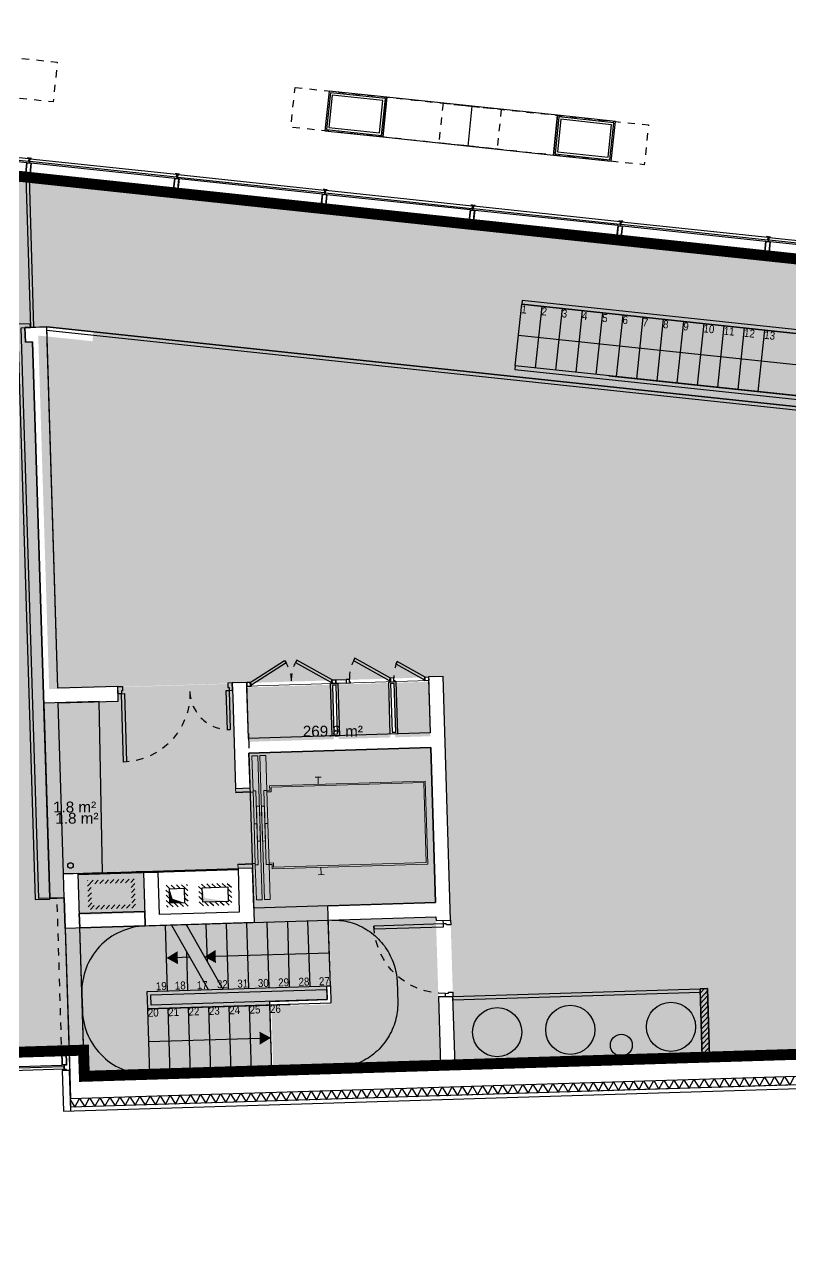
# Model space of a CAD drawing. Header units: metres. Extents: x 603172.4 to 603269.3, y 133210.7 to 133267.1.
# Drawn here: x 603245.03 to 603255.56, y 133247.91 to 133264.8 of the extents above; entities that cross this region are included whole.
import ezdxf
from ezdxf.enums import TextEntityAlignment as Align

# ---------------------------------------------------------------- set-up
doc = ezdxf.new("R2010")
doc.units = ezdxf.units.M
for name, pattern in [('AXES', [2, 1.25, -0.25, 0.25, -0.25]), ('DGN Style 1', [0.0601, 0.0001, -0.06]), ('DGN Style 2', [0.1, 0.06, -0.04]), ('DGN Style 4', [0.1601, 0.08, -0.04, 0.0001, -0.04])]:
    doc.linetypes.add(name, pattern=pattern)
for name, color, linetype in [('GEX_BAT_Archi', 251, 'Continuous'), ('GEX_EDS_sdp_2-tremie_su', 7, 'Continuous'), ('GEX_EDS_sdp_7-lt_su', 7, 'Continuous')]:
    doc.layers.add(name, color=color, linetype=linetype)
for name, color, linetype, true_color in [('GEX_EDS_sdp_1-bureau', 1, 'AXES', 0xff0000), ('GEX_EDS_sdp_2-tremie', 7, 'Continuous', 0xffff7f), ('GEX_EDS_sdp_7-lt', 150, 'Continuous', 0x007fff), ('GEX_EDS_su_circ_gene', 7, 'Continuous', 0x33cc00), ('GEX_EDS_su_loc_social', 7, 'Continuous', 0xf89ba1), ('GEX_EDS_su_ltp', 7, 'Continuous', 0x7e87d7)]:
    doc.layers.add(name, color=color, linetype=linetype, true_color=true_color)
doc.styles.add('Style-isocp', font='isocp.shx')
doc.styles.add('SURF', font='swissl.ttf')

# ---------------------------------------------------------------- blocks, each defined once
blk = doc.blocks.new('CBP_SHG_ASC_MC')
at = {"layer": 'GEX_BAT_Archi', "linetype": 'Continuous', "lineweight": 0}
for p, q in [((0.04, 0.39), (0.04, -0.11)), ((0.12, 0.39), (0.04, 0.39)), ((0.12, -0.515), (0.12, 0.39)), ((0.15, 0.39), (0.15, -0.515)), ((0.23, 0.39), (0.15, 0.39)), ((0.23, -0.09), (0.23, 0.39)), ((0.9, 0.07), (0.98, 0.07)), ((0.94, 0.07), (0.94, -0.03)), ((0.04, -0.11), (0, -0.11)), ((0.23, -0.09), (0.27, -0.09)), ((0.29, -0.11), (0.23, -0.11)), ((0.27, -0.03), (2.41, -0.03)), ((0.27, -0.09), (0.27, -0.03)), ((0.29, -0.05), (2.39, -0.05)), ((0.29, -0.11), (0.29, -0.05)), ((2.39, -1.15), (2.39, -0.05)), ((2.41, -1.17), (2.41, -0.03)), ((0.12, -0.575), (0.12, -1.59)), ((0.15, -1.59), (0.15, -0.575)), ((0.04, -1.09), (0, -1.09)), ((0.04, -1.59), (0.04, -1.11)), ((0.29, -1.09), (0.23, -1.09)), ((0.23, -1.11), (0.23, -1.59)), ((0.23, -1.11), (0.27, -1.11)), ((0.27, -1.11), (0.27, -1.17)), ((0.27, -1.17), (2.41, -1.17)), ((0.29, -1.09), (0.29, -1.15)), ((0.29, -1.15), (2.39, -1.15)), ((0.94, -1.27), (0.94, -1.17)), ((0.9, -1.27), (0.98, -1.27)), ((0.12, -1.59), (0.04, -1.59)), ((0.23, -1.59), (0.15, -1.59))]:
    blk.add_line(p, q, dxfattribs=at)
at = {"layer": 'GEX_BAT_Archi', "linetype": 'Continuous', "lineweight": 0, "flags": 128}
for points in [[(0.08, -0.09), (0.04, -0.09), (0.04, -0.545), (0.08, -0.545), (0.08, -0.09)], [(0.23, -0.545), (0.19, -0.545), (0.19, -0.09), (0.23, -0.09), (0.23, -0.545)], [(0.08, -0.305), (0.12, -0.305), (0.12, -0.785), (0.08, -0.785), (0.08, -0.305)], [(0.15, -0.785), (0.19, -0.785), (0.19, -0.305), (0.15, -0.305), (0.15, -0.785)], [(0.08, -1.11), (0.04, -1.11), (0.04, -0.545), (0.08, -0.545), (0.08, -1.11)], [(0.23, -0.545), (0.19, -0.545), (0.19, -1.11), (0.23, -1.11), (0.23, -0.545)]]:
    blk.add_lwpolyline(points, close=True, dxfattribs=at)
blk = doc.blocks.new('CBP_SHG_FAC_mur rideau_S_1')
at = {"layer": 'GEX_BAT_Archi', "ltscale": 120}
for p, q in [((0.07, 0), (-2.025, 0)), ((0.07, -0.2), (-2.025, -0.2))]:
    blk.add_line(p, q, dxfattribs=at)
at = {"layer": 'GEX_BAT_Archi', "linetype": 'Continuous'}
blk.add_line((0.106, -0.262), (0.095, -0.262), dxfattribs=at)
at = {"layer": 'GEX_BAT_Archi', "linetype": 'DGN Style 4'}
blk.add_line((0.1, -0.258), (0.1, -0.2), dxfattribs=at)
at = {"layer": 'GEX_BAT_Archi', "ltscale": 120, "flags": 128}
for points in [[(0.13, 0), (0.13, -0.2), (0.07, -0.2), (0.07, 0), (0.13, 0)], [(0.125, -0.005), (0.125, -0.195), (0.075, -0.195), (0.075, -0.005), (0.125, -0.005)]]:
    blk.add_lwpolyline(points, close=True, dxfattribs=at)
at = {"layer": 'GEX_BAT_Archi', "linetype": 'Continuous', "flags": 128}
blk.add_lwpolyline([(-2.045, -0.215), (0.09, -0.215), (0.09, -0.255), (-2.045, -0.255), (-2.045, -0.215)], close=True, dxfattribs=at)
at = {"layer": 'GEX_BAT_Archi', "flags": 128}
blk.add_lwpolyline([(0.095, -0.26), (0.095, -0.258), (0.106, -0.258), (0.106, -0.26), (0.106, -0.262), (0.108, -0.262), (0.128, -0.262), (0.128, -0.26), (0.108, -0.26), (0.108, -0.258), (0.108, -0.256), (0.092, -0.256), (0.092, -0.258), (0.092, -0.26), (0.072, -0.26), (0.072, -0.262), (0.092, -0.262), (0.095, -0.262), (0.095, -0.26)], close=True, dxfattribs=at)
blk = doc.blocks.new('CBP_SHG_FAC_mur rideau_N')
at = {"layer": 'GEX_BAT_Archi', "linetype": 'Continuous'}
for p, q in [((-0.005, 0.262), (0.005, 0.262)), ((2.034, 0.255), (2.034, 0.215))]:
    blk.add_line(p, q, dxfattribs=at)
at = {"layer": 'GEX_BAT_Archi', "linetype": 'DGN Style 4'}
blk.add_line((0, 0.258), (0, 0.2), dxfattribs=at)
at = {"layer": 'GEX_BAT_Archi', "ltscale": 120}
for p, q in [((0.03, 0.2), (2.014, 0.2)), ((0.03, 0), (2.014, 0))]:
    blk.add_line(p, q, dxfattribs=at)
at = {"layer": 'GEX_BAT_Archi', "ltscale": 120, "flags": 128}
for points in [[(-0.03, 0), (-0.03, 0.2), (0.03, 0.2), (0.03, 0), (-0.03, 0)], [(-0.025, 0.005), (-0.025, 0.195), (0.025, 0.195), (0.025, 0.005), (-0.025, 0.005)]]:
    blk.add_lwpolyline(points, close=True, dxfattribs=at)
at = {"layer": 'GEX_BAT_Archi', "flags": 128}
blk.add_lwpolyline([(0.005, 0.26), (0.005, 0.258), (-0.005, 0.258), (-0.005, 0.26), (-0.005, 0.262), (-0.008, 0.262), (-0.028, 0.262), (-0.028, 0.26), (-0.008, 0.26), (-0.008, 0.258), (-0.008, 0.256), (0.008, 0.256), (0.008, 0.258), (0.008, 0.26), (0.028, 0.26), (0.028, 0.262), (0.008, 0.262), (0.005, 0.262), (0.005, 0.26)], close=True, dxfattribs=at)
at = {"layer": 'GEX_BAT_Archi', "linetype": 'Continuous', "flags": 128}
blk.add_lwpolyline([(2.034, 0.215), (0.01, 0.215), (0.01, 0.255), (2.034, 0.255), (2.034, 0.215)], close=True, dxfattribs=at)
blk = doc.blocks.new('CBP_SHG_POR_140')
at = {"layer": 'GEX_BAT_Archi', "extrusion": (0, 0, -1), "flags": 128}
for points in [[(-0.048, 1.012), (-0.048, 0.072), (-0.088, 0.072), (-0.088, 1.012), (-0.048, 1.012)], [(-1.528, 0.072), (-1.528, 0.612), (-1.488, 0.612), (-1.488, 0.072), (-1.528, 0.072)], [(-0.063, 0.032), (-0.048, 0.032), (-0.048, 0.072), (0, 0.072), (0, -0.028), (-0.063, -0.028), (-0.063, 0.032)], [(-1.513, 0.032), (-1.528, 0.032), (-1.528, 0.072), (-1.575, 0.072), (-1.575, -0.028), (-1.513, -0.028), (-1.513, 0.032)]]:
    blk.add_lwpolyline(points, close=True, dxfattribs=at)
at = {"layer": 'GEX_BAT_Archi', "linetype": 'DGN Style 2'}
blk.add_arc((0.048, 0.072), 0.94, 0, 90, dxfattribs=at)
at = {"layer": 'GEX_BAT_Archi', "linetype": 'DGN Style 2', "extrusion": (0, 0, -1)}
blk.add_arc((-1.528, 0.072), 0.54, 360, 90, dxfattribs=at)
blk = doc.blocks.new('CBP_SHG_POR_90')
at = {"layer": 'GEX_BAT_Archi', "extrusion": (0, 0, -1), "flags": 128}
for points in [[(-0.048, 0.05), (-0.048, 1.005), (-0.088, 1.005), (-0.088, 0.05), (-0.048, 0.05)], [(-0.063, 0.01), (-0.048, 0.01), (-0.048, 0.05), (0, 0.05), (0, -0.05), (-0.063, -0.05), (-0.063, 0.01)], [(-1.003, 0.05), (-1.003, 0.01), (-0.988, 0.01), (-0.988, -0.05), (-1.05, -0.05), (-1.05, 0.05), (-1.003, 0.05)]]:
    blk.add_lwpolyline(points, close=True, dxfattribs=at)
at = {"layer": 'GEX_BAT_Archi', "linetype": 'DGN Style 2'}
blk.add_arc((0.048, 0.05), 0.955, 0, 90, dxfattribs=at)

msp = doc.modelspace()

# ---------------------------------------------------------------- hatches: boundary and pattern name
at = {"layer": 'GEX_BAT_Archi'}
h = msp.add_hatch(dxfattribs=at)
h.set_pattern_fill('HATCH', color=256, style=0, pattern_type=2)
h.set_pattern_definition([(46.765, (603246.165355, 133252.73722), (-0.0364276, 0.0342495), [])])
h.paths.add_polyline_path([(603245.905, 133252.64), (603246.555, 133252.66), (603246.543, 133253.06), (603245.893, 133253.04)])
h.paths.add_polyline_path([(603245.954, 133252.692), (603245.944, 133252.992), (603246.494, 133253.009), (603246.503, 133252.709)], flags=16)
h = msp.add_hatch(dxfattribs=at)
h.set_pattern_fill('HATCH', color=256, style=0, pattern_type=2)
h.set_pattern_definition([(136.765, (603246.358143, 133253.141463), (-0.0342495, -0.0364276), [])])
h.paths.add_polyline_path([(603246.98, 133252.673), (603246.97, 133252.973), (603247.27, 133252.983), (603247.28, 133252.683)])
h.paths.add_polyline_path([(603247.028, 133252.725), (603247.228, 133252.731), (603247.222, 133252.931), (603247.022, 133252.925)], flags=16)
h = msp.add_hatch(dxfattribs=at)
h.set_pattern_fill('HATCH', color=256, style=0, pattern_type=2)
h.set_pattern_definition([(136.765, (603247.14871, 133253.14637), (-0.0342495, -0.0364276), [])])
h.paths.add_polyline_path([(603247.43, 133252.687), (603247.421, 133252.987), (603247.871, 133253.001), (603247.88, 133252.701)])
h.paths.add_polyline_path([(603247.479, 133252.739), (603247.828, 133252.75), (603247.822, 133252.95), (603247.472, 133252.939)], flags=16)
at = {"layer": 'GEX_BAT_Archi', "linetype": 'Continuous'}
h = msp.add_hatch(dxfattribs=at)
h.set_pattern_fill('HATCH', color=256, style=0, pattern_type=2)
h.set_pattern_definition([(46.765, (603254.41344, 133251.151165), (-0.0364276, 0.0342495), [])])
h.paths.add_polyline_path([(603254.347, 133250.612), (603254.447, 133250.615), (603254.418, 133251.554), (603254.318, 133251.551), (603254.319, 133251.501), (603254.319, 133251.501)])
at = {"layer": 'GEX_EDS_sdp_2-tremie'}
h = msp.add_hatch(color=256, dxfattribs=at)
edge = h.paths.add_edge_path()
edge.add_line((603265.703, 133250.959), (603261.362, 133260.941))
edge.add_line((603261.362, 133260.941), (603261.314, 133260.977))
edge.add_line((603261.314, 133260.977), (603231.017, 133264.195))
edge.add_line((603231.017, 133264.195), (603226.982, 133250.126))
edge.add_line((603226.982, 133250.126), (603233.573, 133250.33))
edge.add_line((603233.573, 133250.33), (603233.592, 133250.075))
edge.add_arc((603235.327, 133250.138), 1.737, 182.0932, 361.4429)
edge.add_line((603237.063, 133250.182), (603237.066, 133250.439))
edge.add_line((603237.066, 133250.439), (603245.84, 133250.707))
edge.add_line((603245.84, 133250.707), (603245.851, 133250.348))
edge.add_line((603245.851, 133250.348), (603248.43, 133250.427))
edge.add_line((603248.43, 133250.427), (603248.4, 133251.377))
edge.add_line((603248.4, 133251.377), (603249.19, 133251.401))
edge.add_line((603249.19, 133251.401), (603249.184, 133251.591))
edge.add_line((603249.184, 133251.591), (603249.234, 133251.592))
edge.add_line((603249.234, 133251.592), (603249.2, 133252.692))
edge.add_line((603249.2, 133252.692), (603250.679, 133252.737))
edge.add_line((603250.679, 133252.737), (603250.614, 133254.866))
edge.add_line((603250.614, 133254.866), (603248.115, 133254.789))
edge.add_line((603248.115, 133254.789), (603248.187, 133252.461))
edge.add_line((603248.187, 133252.461), (603245.588, 133252.381))
edge.add_line((603245.588, 133252.381), (603245.575, 133252.8))
edge.add_line((603245.575, 133252.8), (603245.375, 133252.794))
edge.add_line((603245.375, 133252.794), (603245.14, 133260.439))
edge.add_line((603245.14, 133260.439), (603245.04, 133260.436))
edge.add_line((603245.04, 133260.436), (603245.033, 133260.636))
edge.add_line((603245.033, 133260.636), (603245.333, 133260.645))
edge.add_line((603245.333, 133260.645), (603259.289, 133259.163))
edge.add_line((603259.289, 133259.163), (603259.305, 133259.312))
edge.add_line((603259.305, 133259.312), (603259.354, 133259.307))
edge.add_line((603259.354, 133259.307), (603259.449, 133260.202))
edge.add_line((603259.449, 133260.202), (603260.878, 133260.05))
edge.add_line((603260.878, 133260.05), (603264.842, 133250.933))
edge.add_line((603264.842, 133250.933), (603265.703, 133250.959))
at = {"layer": 'GEX_EDS_sdp_7-lt'}
msp.add_hatch(color=256, dxfattribs=at).paths.add_polyline_path([(603246.102, 133253.147), (603246.055, 133255.496), (603245.293, 133255.473), (603245.375, 133252.794), (603245.575, 133252.8), (603245.565, 133253.13)])
at = {"layer": 'GEX_EDS_su_circ_gene'}
h = msp.add_hatch(color=256, dxfattribs=at)
h.dxf.hatch_style = 1
h.paths.add_polyline_path([(603247.896, 133255.743), (603246.316, 133255.694), (603246.322, 133255.495), (603245.493, 133255.469), (603245.565, 133253.13), (603245.765, 133253.136), (603245.782, 133252.566), (603246.682, 133252.594), (603246.664, 133253.164), (603248.164, 133253.21), (603248.13, 133254.31), (603247.94, 133254.304)])
h.paths.add_polyline_path([(603250.685, 133252.542), (603250.749, 133250.483), (603248.45, 133250.412), (603248.422, 133251.312), (603249.252, 133251.337), (603249.216, 133252.497)])
h.paths.add_polyline_path([(603219.342, 133251.537), (603221.591, 133251.606), (603221.546, 133253.045), (603221.836, 133253.054), (603221.808, 133253.954), (603221.518, 133253.945), (603221.479, 133255.214), (603221.769, 133255.223), (603221.741, 133256.123), (603221.452, 133256.114), (603221.432, 133256.753), (603219.183, 133256.684), (603219.227, 133255.245), (603218.937, 133255.236), (603218.965, 133254.336), (603219.255, 133254.345), (603219.294, 133253.076), (603219.004, 133253.067), (603219.032, 133252.167), (603219.322, 133252.176)])
h.paths.add_polyline_path([(603215.542, 133251.454), (603216.952, 133251.498), (603216.795, 133256.575), (603215.386, 133256.532)])
h.paths.add_polyline_path([(603212.439, 133252.499), (603214.518, 133252.563), (603214.43, 133255.402), (603215.24, 133255.427), (603215.207, 133256.487), (603212.568, 133256.405), (603212.632, 133254.356), (603212.382, 133254.348)])
h.paths.add_polyline_path([(603204.722, 133252.262), (603204.602, 133256.16), (603206.711, 133256.225), (603206.768, 133254.376), (603206.488, 133254.367), (603206.551, 133252.318)])
h.paths.add_polyline_path([(603189.562, 133255.296), (603189.625, 133253.247), (603191.234, 133253.297), (603191.217, 133253.846), (603191.417, 133253.852), (603191.383, 133254.952), (603191.183, 133254.946), (603191.165, 133255.535)])
h.paths.add_polyline_path([(603188.934, 133230.38), (603189.993, 133230.412), (603189.964, 133231.362), (603188.904, 133231.329)])
h.paths.add_polyline_path([(603209.619, 133231.565), (603209.698, 133230.91), (603210.028, 133230.92), (603210.016, 133231.02), (603210.922, 133231.047), (603210.892, 133232.007), (603209.853, 133231.975), (603209.897, 133231.598)])
at = {"layer": 'GEX_EDS_su_loc_social'}
h = msp.add_hatch(color=256, dxfattribs=at)
h.dxf.hatch_style = 1
h.paths.add_polyline_path([(603257.887, 133259.372), (603257.937, 133259.367), (603257.935, 133259.347), (603245.981, 133260.617), (603245.963, 133260.448), (603245.217, 133260.527), (603245.367, 133255.669), (603250.784, 133255.836), (603250.949, 133250.489), (603264.742, 133250.914), (603264.741, 133250.954), (603264.795, 133250.956), (603260.778, 133260.272), (603258.014, 133260.566)])
at = {"layer": 'GEX_EDS_su_ltp'}
h = msp.add_hatch(color=256, dxfattribs=at)
h.dxf.hatch_style = 1
h.paths.add_polyline_path([(603250.586, 133255.77), (603250.106, 133255.755), (603250.129, 133255.006), (603250.609, 133255.021)])
h.paths.add_polyline_path([(603250.036, 133255.753), (603249.327, 133255.731), (603249.35, 133254.982), (603250.059, 133255.004)])
h.paths.add_polyline_path([(603249.257, 133255.729), (603248.087, 133255.693), (603248.11, 133254.944), (603249.28, 133254.98)])
h.paths.add_polyline_path([(603223.664, 133252.33), (603221.855, 133252.274), (603221.874, 133251.655), (603223.683, 133251.71)])
h.paths.add_polyline_path([(603222.326, 133251.754), (603221.976, 133251.743), (603221.963, 133252.193), (603222.312, 133252.203)], flags=16)
h.paths.add_polyline_path([(603222.275, 133251.802), (603222.025, 133251.794), (603222.014, 133252.144), (603222.264, 133252.152)], flags=0)
h.paths.add_polyline_path([(603229.186, 133259.317), (603228.514, 133259.51), (603228.654, 133260), (603229.327, 133259.807), (603229.438, 133260.193), (603228.707, 133260.403), (603228.848, 133260.893), (603229.578, 133260.683), (603229.694, 133261.087), (603228.666, 133261.382), (603228.122, 133259.487), (603228.196, 133257.087), (603228.55, 133257.098)])
h.paths.add_polyline_path([(603228.022, 133259.483), (603224.784, 133259.383), (603225.006, 133252.166), (603225.506, 133252.182), (603225.52, 133251.732), (603226.353, 133251.758), (603226.951, 133253.843), (603227.21, 133253.768), (603227.651, 133255.306), (603228.007, 133255.204), (603228.459, 133256.781), (603227.561, 133256.753), (603227.652, 133257.07), (603228.096, 133257.084)])
h.paths.add_polyline_path([(603200.967, 133258.684), (603199.458, 133258.637), (603199.621, 133253.35), (603198.432, 133253.313), (603201.15, 133252.762)])
h.paths.add_polyline_path([(603201.007, 133255.949, -1), (603200.407, 133255.93, -1)], flags=16)
h.paths.add_polyline_path([(603200.607, 133254.316), (603200.622, 133253.816), (603200.222, 133253.804), (603200.207, 133254.303)], flags=16)
h.paths.add_polyline_path([(603200.558, 133254.264), (603200.571, 133253.864), (603200.271, 133253.855), (603200.258, 133254.255)], flags=0)
h.paths.add_polyline_path([(603201.09, 133253.25, -1), (603200.49, 133253.232, -1)], flags=16)
h.paths.add_polyline_path([(603193.87, 133256.054), (603191.36, 133255.687), (603191.369, 133255.402), (603193.888, 133255.479)])
h.paths.add_polyline_path([(603208.403, 133251.174), (603208.4, 133251.284), (603207.846, 133251.387), (603207.822, 133252.177), (603211.02, 133252.276), (603211.052, 133251.256)])
h.paths.add_polyline_path([(603207.661, 133251.407), (603207.638, 133252.151), (603204.728, 133252.062), (603204.73, 133252.017)])
h.paths.add_polyline_path([(603214.685, 133253.629), (603215.415, 133253.652), (603215.364, 133255.281), (603214.635, 133255.258)])
h.paths.add_polyline_path([(603214.707, 133252.913), (603215.437, 133252.935), (603215.417, 133253.565), (603214.688, 133253.543)])
h.paths.add_polyline_path([(603214.729, 133252.196), (603215.459, 133252.219), (603215.439, 133252.849), (603214.71, 133252.826)])
h.paths.add_polyline_path([(603214.751, 133251.47), (603215.481, 133251.493), (603215.461, 133252.132), (603214.732, 133252.11)])
h.paths.add_polyline_path([(603200.292, 133253.84), (603200.55, 133253.848), (603200.537, 133254.281), (603200.278, 133254.273)], flags=8)
h.paths.add_polyline_path([(603222.022, 133251.754), (603222.28, 133251.762), (603222.267, 133252.195), (603222.008, 133252.187)], flags=8)
h.paths.add_polyline_path([(603184.246, 133252.986), (603184.896, 133253.006), (603184.736, 133258.184), (603184.087, 133258.164)])
edge = h.paths.add_edge_path(flags=16)
edge.add_arc((603184.551, 133254.279), 0.3, 0, 360)

# ---------------------------------------------------------------- linework, layer by layer
msp.add_line((603245.493, 133255.479), (603246.317, 133255.504))
at = {"layer": 'GEX_BAT_Archi', "linetype": 'Continuous'}
for p, q in [((603251.088, 133263.688), (603251.281, 133263.667)), ((603251.128, 133263.13), (603251.186, 133263.677)), ((603251.223, 133263.12), (603251.029, 133263.141)), ((603245.092, 133262.964), (603245.103, 133262.963)), ((603247.119, 133262.742), (603247.115, 133262.702)), ((603248.107, 133255.059), (603248.113, 133254.859))]:
    msp.add_line(p, q, dxfattribs=at)
at = {"layer": 'GEX_BAT_Archi', "linetype": 'DGN Style 4'}
msp.add_line((603245.097, 133262.96), (603245.091, 133262.902), dxfattribs=at)
at = {"layer": 'GEX_BAT_Archi', "ltscale": 120}
for p, q in [((603245.121, 133262.899), (603247.094, 133262.689)), ((603259.444, 133260.152), (603251.867, 133260.957))]:
    msp.add_line(p, q, dxfattribs=at)
at = {"layer": 'GEX_BAT_Archi', "ltscale": 0.952381}
msp.add_line((603245.1, 133262.689), (603245.1, 133262.7), dxfattribs=at)
at = {"layer": 'GEX_BAT_Archi'}
for p, q in [((603251.777, 133260.111), (603251.867, 133260.957)), ((603251.867, 133260.957), (603259.444, 133260.152)), ((603252.055, 133260.082), (603252.145, 133260.927)), ((603252.334, 133260.052), (603252.424, 133260.897)), ((603252.612, 133260.023), (603252.702, 133260.868)), ((603252.891, 133259.993), (603252.981, 133260.838)), ((603253.169, 133259.964), (603253.259, 133260.809)), ((603253.448, 133259.934), (603253.537, 133260.779)), ((603253.726, 133259.904), (603253.816, 133260.75)), ((603254.004, 133259.875), (603254.094, 133260.72)), ((603254.283, 133259.845), (603254.373, 133260.69)), ((603254.561, 133259.816), (603254.651, 133260.661)), ((603254.84, 133259.786), (603254.93, 133260.631)), ((603251.822, 133260.534), (603259.246, 133259.746)), ((603255.118, 133259.757), (603255.208, 133260.602)), ((603251.777, 133260.111), (603251.772, 133260.062)), ((603259.354, 133259.307), (603251.777, 133260.111)), ((603246.995, 133251.523), (603246.967, 133252.423)), ((603247.051, 133252.426), (603247.555, 133251.541)), ((603247.251, 133252.432), (603247.755, 133251.547)), ((603247.543, 133251.919), (603247.527, 133252.44)), ((603247.835, 133251.549), (603247.807, 133252.449)), ((603248.115, 133251.558), (603248.087, 133252.457)), ((603248.394, 133251.566), (603248.367, 133252.466)), ((603248.674, 133251.575), (603248.647, 133252.475)), ((603248.954, 133251.584), (603248.926, 133252.483)), ((603249.234, 133251.592), (603249.206, 133252.492)), ((603247.275, 133251.532), (603247.259, 133252.061)), ((603249.22, 133252.042), (603247.657, 133251.994)), ((603247.303, 133251.983), (603246.981, 133251.973)), ((603246.723, 133251.275), (603248.682, 133251.335)), ((603248.43, 133250.427), (603248.402, 133251.327)), ((603246.75, 133250.375), (603246.723, 133251.275)), ((603247.03, 133250.384), (603247.003, 133251.283)), ((603247.31, 133250.393), (603247.282, 133251.292)), ((603247.59, 133250.401), (603247.562, 133251.301)), ((603247.87, 133250.41), (603247.842, 133251.309)), ((603248.15, 133250.418), (603248.122, 133251.318)), ((603246.737, 133250.825), (603248.416, 133250.877)), ((603245.661, 133250.018), (603245.72, 133249.923))]:
    msp.add_line(p, q, dxfattribs=at)
at = {"layer": 'GEX_BAT_Archi', "linetype": 'Continuous', "lineweight": 0, "ltscale": 1.25}
msp.add_line((603250.586, 133255.786), (603248.087, 133255.709), dxfattribs=at)
at = {"layer": 'GEX_BAT_Archi', "linetype": 'DGN Style 2'}
for p, q in [((603245.765, 133253.136), (603246.664, 133253.164)), ((603245.506, 133251.81), (603245.478, 133252.71)), ((603245.537, 133250.786), (603245.509, 133251.685))]:
    msp.add_line(p, q, dxfattribs=at)
at = {"layer": 'GEX_BAT_Archi', "ltscale": 10}
for p, q in [((603250.687, 133252.488), (603250.887, 133252.494)), ((603250.72, 133251.438), (603250.919, 133251.444))]:
    msp.add_line(p, q, dxfattribs=at)
at = {"layer": 'GEX_BAT_Archi', "linetype": 'Continuous', "ltscale": 5}
msp.add_line((603265.83, 133250.543), (603245.664, 133249.922), dxfattribs=at)
at = {"layer": 'GEX_BAT_Archi', "linetype": 'DGN Style 1', "flags": 128}
for points in [[(603240.618, 133264.8), (603245.479, 133264.283), (603245.421, 133263.737), (603240.56, 133264.253), (603240.618, 133264.8)], [(603248.749, 133263.936), (603253.609, 133263.42), (603253.551, 133262.873), (603248.691, 133263.389), (603248.749, 133263.936)]]:
    msp.add_lwpolyline(points, close=True, dxfattribs=at)
at = {"layer": 'GEX_BAT_Archi', "linetype": 'Continuous', "flags": 128}
for points in [[(603249.159, 133263.34), (603249.954, 133263.255), (603250.012, 133263.802), (603249.217, 133263.886), (603249.159, 133263.34)], [(603249.181, 133263.357), (603249.937, 133263.277), (603249.99, 133263.784), (603249.235, 133263.864), (603249.181, 133263.357)], [(603249.214, 133263.384), (603249.91, 133263.31), (603249.957, 133263.758), (603249.261, 133263.831), (603249.214, 133263.384)], [(603250.012, 133263.802), (603249.954, 133263.255), (603252.301, 133263.006), (603252.359, 133263.553), (603250.012, 133263.802)], [(603252.301, 133263.006), (603253.097, 133262.921), (603253.155, 133263.468), (603252.359, 133263.553), (603252.301, 133263.006)], [(603252.323, 133263.024), (603253.079, 133262.943), (603253.133, 133263.45), (603252.377, 133263.531), (603252.323, 133263.024)], [(603252.356, 133263.05), (603253.052, 133262.976), (603253.1, 133263.424), (603252.404, 133263.498), (603252.356, 133263.05)], [(603247.115, 133262.702), (603245.102, 133262.916), (603245.107, 133262.955), (603247.119, 133262.742), (603247.115, 133262.702)], [(603250.062, 133255.78), (603250.047, 133255.779), (603250.047, 133255.769), (603250.062, 133255.77), (603250.109, 133255.771), (603250.124, 133255.772), (603250.124, 133255.782), (603250.109, 133255.781), (603250.108, 133255.821), (603250.06, 133255.82), (603250.062, 133255.78)], [(603250.919, 133251.444), (603254.318, 133251.549), (603254.319, 133251.499), (603250.921, 133251.394), (603250.919, 133251.444)], [(603254.347, 133250.612), (603254.318, 133251.551), (603254.418, 133251.554), (603254.447, 133250.615), (603254.347, 133250.612)], [(603254.347, 133250.612), (603254.447, 133250.615), (603254.418, 133251.554), (603254.318, 133251.551), (603254.319, 133251.501), (603254.319, 133251.501), (603254.347, 133250.612)]]:
    msp.add_lwpolyline(points, close=True, dxfattribs=at)
at = {"layer": 'GEX_BAT_Archi', "flags": 128}
for points in [[(603249.261, 133263.831), (603249.214, 133263.384), (603249.91, 133263.31), (603249.957, 133263.758), (603249.261, 133263.831)], [(603252.404, 133263.498), (603252.356, 133263.05), (603253.052, 133262.976), (603253.1, 133263.424), (603252.404, 133263.498)], [(603245.103, 133262.961), (603245.103, 133262.959), (603245.092, 133262.96), (603245.092, 133262.962), (603245.092, 133262.964), (603245.09, 133262.965), (603245.07, 133262.967), (603245.069, 133262.964), (603245.089, 133262.962), (603245.089, 133262.961), (603245.089, 133262.958), (603245.105, 133262.957), (603245.105, 133262.959), (603245.105, 133262.961), (603245.125, 133262.958), (603245.125, 133262.961), (603245.105, 133262.963), (603245.103, 133262.963), (603245.103, 133262.961)], [(603245.046, 133262.705), (603245.11, 133260.638), (603245.158, 133260.64), (603245.095, 133262.7), (603245.046, 133262.705)], [(603244.932, 133260.683), (603245.176, 133252.778), (603245.376, 133252.784), (603245.375, 133252.794), (603245.225, 133252.789), (603244.984, 133260.634), (603245.11, 133260.638), (603245.108, 133260.688), (603244.932, 133260.683)], [(603265.649, 133250.958), (603250.948, 133250.505), (603250.919, 133251.444), (603250.72, 133251.438), (603250.748, 133250.498), (603245.851, 133250.348), (603245.765, 133253.136), (603245.565, 133253.13), (603245.493, 133255.479), (603246.317, 133255.504), (603246.317, 133255.504), (603246.311, 133255.704), (603245.486, 133255.679), (603245.333, 133260.645), (603245.133, 133260.639), (603245.033, 133260.636), (603245.04, 133260.436), (603245.14, 133260.439), (603245.375, 133252.794), (603245.475, 133252.797), (603245.575, 133252.8), (603245.66, 133250.042), (603265.778, 133250.662), (603265.649, 133250.958)], [(603248.086, 133255.734), (603248.085, 133255.759), (603247.885, 133255.753), (603247.891, 133255.553), (603247.891, 133255.553), (603247.93, 133254.303), (603248.13, 133254.31), (603248.115, 133254.789), (603250.614, 133254.866), (603250.679, 133252.737), (603248.181, 133252.66), (603248.164, 133253.21), (603247.964, 133253.204), (603247.982, 133252.604), (603246.883, 133252.57), (603246.865, 133253.15), (603246.665, 133253.144), (603246.688, 133252.414), (603250.686, 133252.538), (603250.687, 133252.488), (603250.887, 133252.494), (603250.784, 133255.842), (603250.584, 133255.836), (603250.585, 133255.811), (603250.608, 133255.066), (603248.109, 133254.989), (603248.087, 133255.684), (603248.086, 133255.734)], [(603248.149, 133255.721), (603248.134, 133255.72), (603248.133, 133255.76), (603248.085, 133255.759), (603248.087, 133255.709), (603248.149, 133255.711), (603248.149, 133255.721)], [(603249.258, 133255.025), (603249.236, 133255.744), (603249.336, 133255.747), (603249.336, 133255.747), (603249.358, 133255.028), (603249.258, 133255.025)], [(603249.247, 133255.755), (603249.262, 133255.755), (603249.261, 133255.795), (603249.308, 133255.797), (603249.31, 133255.747), (603249.247, 133255.745), (603249.247, 133255.755)], [(603249.262, 133255.72), (603249.283, 133255.05), (603249.333, 133255.052), (603249.312, 133255.722), (603249.262, 133255.72)], [(603249.513, 133255.763), (603249.498, 133255.762), (603249.496, 133255.802), (603249.449, 133255.801), (603249.45, 133255.751), (603249.513, 133255.753), (603249.513, 133255.763)], [(603250.058, 133255.049), (603250.036, 133255.769), (603250.136, 133255.772), (603250.136, 133255.772), (603250.158, 133255.052), (603250.058, 133255.049)], [(603250.062, 133255.745), (603250.082, 133255.075), (603250.132, 133255.077), (603250.112, 133255.746), (603250.062, 133255.745)], [(603250.523, 133255.794), (603250.538, 133255.795), (603250.537, 133255.834), (603250.584, 133255.836), (603250.586, 133255.786), (603250.523, 133255.784), (603250.523, 133255.794)], [(603245.765, 133253.136), (603247.964, 133253.204), (603247.964, 133253.184), (603245.765, 133253.116), (603245.765, 133253.136)], [(603247.028, 133252.725), (603247.022, 133252.925), (603247.222, 133252.931), (603247.228, 133252.731), (603247.028, 133252.725)], [(603247.479, 133252.739), (603247.472, 133252.939), (603247.822, 133252.95), (603247.828, 133252.75), (603247.479, 133252.739)], [(603246.688, 133252.414), (603245.788, 133252.387), (603245.782, 133252.586), (603246.681, 133252.614), (603246.688, 133252.414)], [(603245.782, 133252.586), (603245.788, 133252.387), (603246.688, 133252.414), (603246.681, 133252.614), (603245.782, 133252.586)], [(603249.241, 133251.352), (603246.723, 133251.275), (603246.715, 133251.515), (603249.234, 133251.592), (603249.241, 133251.352)], [(603249.19, 133251.401), (603246.771, 133251.326), (603246.767, 133251.466), (603249.186, 133251.541), (603249.19, 133251.401)], [(603245.66, 133250.042), (603265.778, 133250.662), (603265.83, 133250.543), (603245.664, 133249.922), (603245.66, 133250.042)], [(603245.548, 133250.426), (603245.565, 133249.869), (603245.665, 133249.872), (603245.648, 133250.429), (603245.548, 133250.426)]]:
    msp.add_lwpolyline(points, close=True, dxfattribs=at)
at = {"layer": 'GEX_BAT_Archi', "linetype": 'DGN Style 2', "flags": 128}
msp.add_lwpolyline([(603250.788, 133263.72), (603251.584, 133263.635), (603251.525, 133263.088), (603250.73, 133263.173), (603250.788, 133263.72)], close=True, dxfattribs=at)
at = {"layer": 'GEX_BAT_Archi', "ltscale": 120, "flags": 128}
for points in [[(603245.04, 133262.706), (603245.061, 133262.905), (603245.121, 133262.899), (603245.1, 133262.7), (603245.04, 133262.706)], [(603245.045, 133262.71), (603245.066, 133262.899), (603245.115, 133262.894), (603245.095, 133262.705), (603245.045, 133262.71)]]:
    msp.add_lwpolyline(points, close=True, dxfattribs=at)
at = {"layer": 'GEX_BAT_Archi', "flags": 128}
for points in [[(603259.449, 133260.202), (603251.872, 133261.006), (603251.867, 133260.957)], [(603253.752, 133250.171), (603253.818, 133250.293), (603253.891, 133250.175), (603253.957, 133250.297), (603254.029, 133250.179), (603254.095, 133250.301), (603254.168, 133250.184), (603254.234, 133250.306), (603254.306, 133250.188), (603254.372, 133250.31), (603254.445, 133250.192), (603254.511, 133250.314), (603254.583, 133250.196), (603254.649, 133250.319), (603254.722, 133250.201), (603254.788, 133250.323), (603254.86, 133250.205), (603254.926, 133250.327), (603254.999, 133250.209), (603255.064, 133250.331), (603255.137, 133250.214), (603255.203, 133250.336), (603255.276, 133250.218), (603255.341, 133250.34), (603255.414, 133250.222), (603255.48, 133250.344), (603255.553, 133250.226), (603255.618, 133250.348)], [(603245.683, 133249.982), (603245.683, 133249.982), (603245.72, 133249.923), (603245.785, 133250.045), (603245.858, 133249.928), (603245.924, 133250.05), (603245.997, 133249.932), (603246.062, 133250.054), (603246.135, 133249.936), (603246.201, 133250.058), (603246.274, 133249.94), (603246.339, 133250.062), (603246.412, 133249.945), (603246.478, 133250.067), (603246.551, 133249.949), (603246.616, 133250.071), (603246.689, 133249.953), (603246.755, 133250.075), (603246.828, 133249.957), (603246.893, 133250.08), (603246.966, 133249.962), (603247.032, 133250.084), (603247.105, 133249.966), (603247.17, 133250.088), (603247.243, 133249.97), (603247.309, 133250.092), (603247.382, 133249.975), (603247.447, 133250.097), (603247.52, 133249.979), (603247.586, 133250.101), (603247.659, 133249.983), (603247.724, 133250.105), (603247.797, 133249.987), (603247.863, 133250.109), (603247.936, 133249.992), (603248.001, 133250.114), (603248.074, 133249.996), (603248.14, 133250.118), (603248.213, 133250), (603248.278, 133250.122), (603248.351, 133250.004), (603248.417, 133250.126), (603248.49, 133250.009), (603248.555, 133250.131), (603248.628, 133250.013), (603248.694, 133250.135), (603248.767, 133250.017), (603248.832, 133250.139), (603248.905, 133250.021), (603248.971, 133250.144), (603249.044, 133250.026), (603249.109, 133250.148), (603249.182, 133250.03), (603249.248, 133250.152), (603249.321, 133250.034), (603249.386, 133250.156), (603249.459, 133250.039), (603249.525, 133250.161), (603249.598, 133250.043), (603249.663, 133250.165), (603249.736, 133250.047), (603249.802, 133250.169), (603249.875, 133250.051), (603249.94, 133250.173), (603250.013, 133250.056), (603250.079, 133250.178), (603250.152, 133250.06), (603250.217, 133250.182), (603250.29, 133250.064), (603250.356, 133250.186), (603250.429, 133250.068), (603250.494, 133250.19), (603250.567, 133250.073), (603250.633, 133250.195), (603250.705, 133250.077), (603250.771, 133250.199), (603250.844, 133250.081), (603250.91, 133250.203), (603250.982, 133250.085), (603251.048, 133250.208), (603251.121, 133250.09), (603251.187, 133250.212), (603251.259, 133250.094), (603251.325, 133250.216), (603251.398, 133250.098), (603251.464, 133250.22), (603251.536, 133250.103), (603251.602, 133250.225), (603251.675, 133250.107), (603251.741, 133250.229), (603251.813, 133250.111), (603251.879, 133250.233), (603251.952, 133250.115), (603252.018, 133250.237), (603252.09, 133250.12), (603252.156, 133250.242), (603252.229, 133250.124), (603252.295, 133250.246), (603252.367, 133250.128), (603252.433, 133250.25), (603252.506, 133250.132), (603252.572, 133250.255), (603252.644, 133250.137), (603252.71, 133250.259), (603252.783, 133250.141), (603252.849, 133250.263), (603252.921, 133250.145), (603252.987, 133250.267), (603253.06, 133250.15), (603253.126, 133250.272), (603253.198, 133250.154), (603253.264, 133250.276), (603253.337, 133250.158), (603253.403, 133250.28), (603253.475, 133250.162), (603253.541, 133250.284), (603253.614, 133250.167), (603253.68, 133250.289), (603253.752, 133250.171)]]:
    msp.add_lwpolyline(points, dxfattribs=at)
at = {"layer": 'GEX_BAT_Archi', "ltscale": 10, "flags": 128}
for points in [[(603250.72, 133251.438), (603250.748, 133250.498), (603245.851, 133250.348), (603245.834, 133250.907), (603245.765, 133253.136), (603245.565, 133253.13), (603245.493, 133255.479), (603246.317, 133255.504), (603246.311, 133255.704), (603245.486, 133255.679), (603245.339, 133260.445), (603245.333, 133260.645), (603245.133, 133260.639), (603245.033, 133260.636), (603245.04, 133260.436), (603245.14, 133260.439), (603245.375, 133252.794), (603245.575, 133252.8), (603245.64, 133250.701), (603245.66, 133250.042), (603265.778, 133250.662), (603265.649, 133250.958), (603250.948, 133250.505), (603250.919, 133251.444)], [(603250.887, 133252.494), (603250.784, 133255.842), (603250.584, 133255.836), (603250.608, 133255.066), (603248.109, 133254.989), (603248.085, 133255.759), (603247.885, 133255.753), (603247.891, 133255.553), (603247.891, 133255.553), (603247.93, 133254.303), (603248.13, 133254.31), (603248.115, 133254.789), (603250.614, 133254.866), (603250.679, 133252.737), (603248.181, 133252.66), (603248.164, 133253.21), (603247.964, 133253.204), (603247.982, 133252.604), (603246.883, 133252.57), (603246.865, 133253.15), (603246.665, 133253.144), (603246.688, 133252.414), (603250.686, 133252.538), (603250.687, 133252.488)], [(603245.565, 133249.869), (603265.948, 133250.497)]]:
    msp.add_lwpolyline(points, dxfattribs=at)
at = {"layer": 'GEX_BAT_Archi', "ltscale": 120, "flags": 128}
for points in [[(603259.289, 133259.163), (603245.333, 133260.645)], [(603251.772, 133260.062), (603259.299, 133259.262), (603259.289, 133259.163), (603245.333, 133260.645)], [(603253.061, 133259.975), (603259.354, 133259.307), (603259.333, 133259.108), (603245.335, 133260.594)]]:
    msp.add_lwpolyline(points, dxfattribs=at)
at = {"layer": 'GEX_BAT_Archi', "ltscale": 0.922188, "flags": 128}
for points in [[(603248.133, 133255.76), (603248.603, 133256.063), (603248.624, 133256.031), (603248.153, 133255.728), (603248.133, 133255.76)], [(603249.261, 133255.795), (603248.773, 133256.068), (603248.754, 133256.035), (603249.242, 133255.762), (603249.261, 133255.795)], [(603250.06, 133255.82), (603249.572, 133256.093), (603249.554, 133256.06), (603250.042, 133255.787), (603250.06, 133255.82)], [(603250.537, 133255.834), (603250.152, 133256.05), (603250.133, 133256.016), (603250.518, 133255.801), (603250.537, 133255.834)]]:
    msp.add_lwpolyline(points, close=True, dxfattribs=at)
at = {"layer": 'GEX_BAT_Archi', "ltscale": 1.25, "flags": 128}
msp.add_lwpolyline([(603249.308, 133255.797), (603249.449, 133255.801), (603249.45, 133255.751), (603249.31, 133255.747), (603249.308, 133255.797)], close=True, dxfattribs=at)
at = {"layer": 'GEX_BAT_Archi', "linetype": 'Continuous', "lineweight": 0, "flags": 128}
for points in [[(603248.13, 133254.31), (603247.93, 133254.303), (603247.932, 133254.243), (603248.132, 133254.25), (603248.13, 133254.31)], [(603248.132, 133254.25), (603247.932, 133254.243), (603247.931, 133254.253), (603248.131, 133254.26), (603248.132, 133254.25)], [(603248.164, 133253.21), (603247.964, 133253.204), (603247.962, 133253.264), (603248.162, 133253.27), (603248.164, 133253.21)], [(603248.162, 133253.27), (603247.962, 133253.264), (603247.962, 133253.254), (603248.162, 133253.26), (603248.162, 133253.27)]]:
    msp.add_lwpolyline(points, close=True, dxfattribs=at)
at = {"layer": 'GEX_BAT_Archi', "flags": 128}
msp.add_lwpolyline([(603246.689, 133252.414, 0.414214), (603245.817, 133251.487), (603245.825, 133251.247, 0.414214), (603246.752, 133250.375)], format="xyb", dxfattribs=at)
at = {"layer": 'GEX_BAT_Archi', "linetype": 'Continuous', "lineweight": 30}
msp.add_circle((603245.661, 133253.245), 0.038, dxfattribs=at)
at = {"layer": 'GEX_BAT_Archi', "linetype": 'Continuous'}
for centre, radius in [((603252.533, 133250.986), 0.338), ((603253.918, 133251.028), 0.338), ((603251.528, 133250.955), 0.338), ((603253.235, 133250.776), 0.15)]:
    msp.add_circle(centre, radius, dxfattribs=at)
at = {"layer": 'GEX_BAT_Archi', "linetype": 'DGN Style 2', "extrusion": (0, 0, -1)}
msp.add_arc((-603248.167, 133255.761), 0.53, 145.3497, 178.2348, dxfattribs=at)
at = {"layer": 'GEX_BAT_Archi', "linetype": 'DGN Style 2'}
for centre, start in [((603249.226, 133255.794), 148.88), ((603250.026, 133255.819), 148.88), ((603250.638, 133255.838), 156.434)]:
    msp.add_arc(centre, 0.53, start, 181.7652, dxfattribs=at)
at = {"layer": 'GEX_BAT_Archi'}
msp.add_rational_spline([(603249.256, 133252.493), (603250.127, 133252.521), (603250.154, 133251.621), (603250.157, 133251.501), (603250.161, 133251.381), (603250.189, 133250.481), (603249.289, 133250.454)], [1, 0.707106781187, 1, 1, 1, 0.707106781187, 1], degree=2, knots=[0, 0, 0, 0.333333, 0.333333, 0.666667, 0.666667, 1, 1, 1], dxfattribs=at)
at = {"layer": 'GEX_BAT_Archi', "extrusion": (0, 0, -1)}
for points in [[(-603245.944, 133252.992), (-603245.954, 133252.692), (-603246.494, 133253.009), (-603246.007, 133252.925)], [(-603247.028, 133252.725), (-603247.228, 133252.731), (-603247.022, 133252.925), (-603247.064, 133252.788)], [(-603247.479, 133252.739), (-603247.828, 133252.75), (-603247.472, 133252.939), (-603247.509, 133252.796)], [(-603248.264, 133250.783), (-603248.259, 133250.961), (-603248.416, 133250.877)]]:
    msp.add_solid(points, dxfattribs=at)
at = {"layer": 'GEX_BAT_Archi'}
for points in [[(603247.138, 133251.889), (603247.133, 133252.067), (603246.981, 133251.973)], [(603247.66, 133251.905), (603247.655, 133252.083), (603247.503, 133251.989)]]:
    msp.add_solid(points, dxfattribs=at)
at = {"layer": 'GEX_EDS_sdp_1-bureau', "const_width": 0.15}
msp.add_lwpolyline([(603230.593, 133264.24), (603261.314, 133260.977), (603261.362, 133260.941), (603265.703, 133250.959), (603245.851, 133250.348), (603245.84, 133250.707), (603237.066, 133250.439), (603237.063, 133250.182, -0.994341), (603233.592, 133250.075), (603233.573, 133250.33), (603226.54, 133250.113)], format="xyb", dxfattribs=at)
at = {"layer": 'GEX_EDS_sdp_2-tremie'}
for points in [[(603261.314, 133260.977), (603231.017, 133264.195)], [(603237.066, 133250.439), (603245.84, 133250.707), (603245.851, 133250.348), (603248.43, 133250.427), (603248.4, 133251.377), (603249.19, 133251.401), (603249.184, 133251.591), (603249.234, 133251.592), (603249.2, 133252.692), (603250.679, 133252.737), (603250.614, 133254.866), (603248.115, 133254.789), (603248.187, 133252.461), (603245.588, 133252.381), (603245.575, 133252.8), (603245.375, 133252.794), (603245.14, 133260.439), (603245.04, 133260.436), (603245.033, 133260.636), (603245.333, 133260.645), (603259.289, 133259.163)]]:
    msp.add_lwpolyline(points, dxfattribs=at)
at = {"layer": 'GEX_EDS_sdp_7-lt'}
msp.add_lwpolyline([(603246.102, 133253.147), (603246.055, 133255.496), (603245.293, 133255.473), (603245.375, 133252.794), (603245.575, 133252.8), (603245.565, 133253.13)], close=True, dxfattribs=at)

# ---------------------------------------------------------------- block references
at = {"layer": 'GEX_BAT_Archi', "ltscale": 120}
for name, p, rotation in [('CBP_SHG_FAC_mur rideau_N', (603243.037, 133262.919), 353.9373743335948), ('CBP_SHG_FAC_mur rideau_N', (603247.102, 133262.487), 353.9373743335948), ('CBP_SHG_FAC_mur rideau_N', (603249.135, 133262.271), 353.9373743335948), ('CBP_SHG_FAC_mur rideau_N', (603251.168, 133262.055), 353.9373743335948), ('CBP_SHG_FAC_mur rideau_N', (603253.2, 133261.839), 353.9373743335948), ('CBP_SHG_FAC_mur rideau_N', (603255.233, 133261.623), 353.9373743335948), ('CBP_SHG_FAC_mur rideau_S_1', (603245.47, 133250.696), 1.765194605391871)]:
    msp.add_blockref(name, p, dxfattribs=dict(at, rotation=rotation))
at = {"layer": 'GEX_BAT_Archi', "extrusion": (0, 0, -1)}
for name, p, rotation in [('CBP_SHG_POR_140', (-603246.312, 133255.676), 178.2348054033958), ('CBP_SHG_POR_90', (-603250.837, 133252.492), 268.2348053911085)]:
    msp.add_blockref(name, p, dxfattribs=dict(at, rotation=rotation))
at = {"layer": 'GEX_BAT_Archi', "linetype": 'Continuous', "lineweight": 0, "rotation": 1.765194596604217}
msp.add_blockref('CBP_SHG_ASC_MC', (603248.128, 133254.36), dxfattribs=at)

# ---------------------------------------------------------------- texts
at = {"layer": 'GEX_BAT_Archi', "char_height": 0.11, "line_spacing_factor": 0.72, "style": 'Style-isocp'}
for s, insert, attachment_point, rotation in [('\\fAkkurat|b0|i0|c00|p7;\\H1x;\\W0.909091;1', (603251.866, 133260.944), 1, 353.9374), ('\\fAkkurat|b0|i0|c00|p7;\\H1x;\\W0.909091;2', (603252.144, 133260.917), 1, 353.9374), ('\\fAkkurat|b0|i0|c00|p7;\\H1x;\\W0.909091;3', (603252.423, 133260.888), 1, 353.9374), ('\\fAkkurat|b0|i0|c00|p7;\\H1x;\\W0.909091;4', (603252.701, 133260.856), 1, 353.9374), ('\\fAkkurat|b0|i0|c00|p7;\\H1x;\\W0.909091;5', (603252.979, 133260.826), 1, 353.9374), ('\\fAkkurat|b0|i0|c00|p7;\\H1x;\\W0.909091;6', (603253.258, 133260.799), 1, 353.9374), ('\\fAkkurat|b0|i0|c00|p7;\\H1x;\\W0.909091;7', (603253.536, 133260.767), 1, 353.9374), ('\\fAkkurat|b0|i0|c00|p7;\\H1x;\\W0.909091;8', (603253.815, 133260.74), 1, 353.9374), ('\\fAkkurat|b0|i0|c00|p7;\\H1x;\\W0.909091;9', (603254.093, 133260.71), 1, 353.9374), ('\\fAkkurat|b0|i0|c00|p7;\\H1x;\\W0.909091;10', (603254.372, 133260.681), 1, 353.9374), ('\\fAkkurat|b0|i0|c00|p7;\\H1x;\\W0.909091;11', (603254.65, 133260.649), 1, 353.9374), ('\\fAkkurat|b0|i0|c00|p7;\\H1x;\\W0.909091;12', (603254.929, 133260.621), 1, 353.9374), ('\\fAkkurat|b0|i0|c00|p7;\\H1x;\\W0.909091;13', (603255.207, 133260.592), 1, 353.9374), ('\\fAkkurat|b0|i0|c00|p7;\\H1x;\\W0.909091;32', (603247.825, 133251.559), 9, 1.7652), ('\\fAkkurat|b0|i0|c00|p7;\\H1x;\\W0.909091;31', (603248.105, 133251.568), 9, 1.7652), ('\\fAkkurat|b0|i0|c00|p7;\\H1x;\\W0.909091;30', (603248.388, 133251.576), 9, 1.7652), ('\\fAkkurat|b0|i0|c00|p7;\\H1x;\\W0.909091;29', (603248.667, 133251.585), 9, 1.7652), ('\\fAkkurat|b0|i0|c00|p7;\\H1x;\\W0.909091;28', (603248.947, 133251.594), 9, 1.7652), ('\\fAkkurat|b0|i0|c00|p7;\\H1x;\\W0.909091;27', (603249.227, 133251.602), 9, 1.7652), ('\\fAkkurat|b0|i0|c00|p7;\\H1x;\\W0.909091;19', (603246.985, 133251.533), 9, 1.7652), ('\\fAkkurat|b0|i0|c00|p7;\\H1x;\\W0.909091;18', (603247.246, 133251.541), 9, 1.7652), ('\\fAkkurat|b0|i0|c00|p7;\\H1x;\\W0.909091;17', (603247.548, 133251.548), 9, 1.7652), ('\\fAkkurat|b0|i0|c00|p7;\\H1x;\\W0.909091;26', (603248.402, 133251.327), 1, 1.7652), ('\\fAkkurat|b0|i0|c00|p7;\\H1x;\\W0.909091;20', (603246.722, 133251.275), 1, 1.7652), ('\\fAkkurat|b0|i0|c00|p7;\\H1x;\\W0.909091;21', (603247.002, 133251.283), 1, 1.7652), ('\\fAkkurat|b0|i0|c00|p7;\\H1x;\\W0.909091;22', (603247.282, 133251.292), 1, 1.7652), ('\\fAkkurat|b0|i0|c00|p7;\\H1x;\\W0.909091;23', (603247.562, 133251.301), 1, 1.7652), ('\\fAkkurat|b0|i0|c00|p7;\\H1x;\\W0.909091;24', (603247.842, 133251.309), 1, 1.7652), ('\\fAkkurat|b0|i0|c00|p7;\\H1x;\\W0.909091;25', (603248.122, 133251.318), 1, 1.7652)]:
    msp.add_mtext(s, dxfattribs=dict(at, insert=insert, attachment_point=attachment_point, rotation=rotation))
at = {"layer": 'GEX_EDS_sdp_2-tremie_su', "style": 'SURF'}
msp.add_text('269.8 m²', height=0.15, dxfattribs=at).set_placement((603249.268, 133255.09), align=Align.MIDDLE_CENTER)
msp.add_text('269.8 m²', height=0.15, dxfattribs=at).set_placement((603249.268, 133255.09), align=Align.MIDDLE_CENTER)
at = {"layer": 'GEX_EDS_sdp_7-lt_su', "style": 'SURF'}
for p in [(603245.717, 133254.048), (603245.749, 133253.894)]:
    msp.add_text('1.8 m²', height=0.15, dxfattribs=at).set_placement(p, align=Align.MIDDLE_CENTER)

doc.saveas('drawing.dxf')
